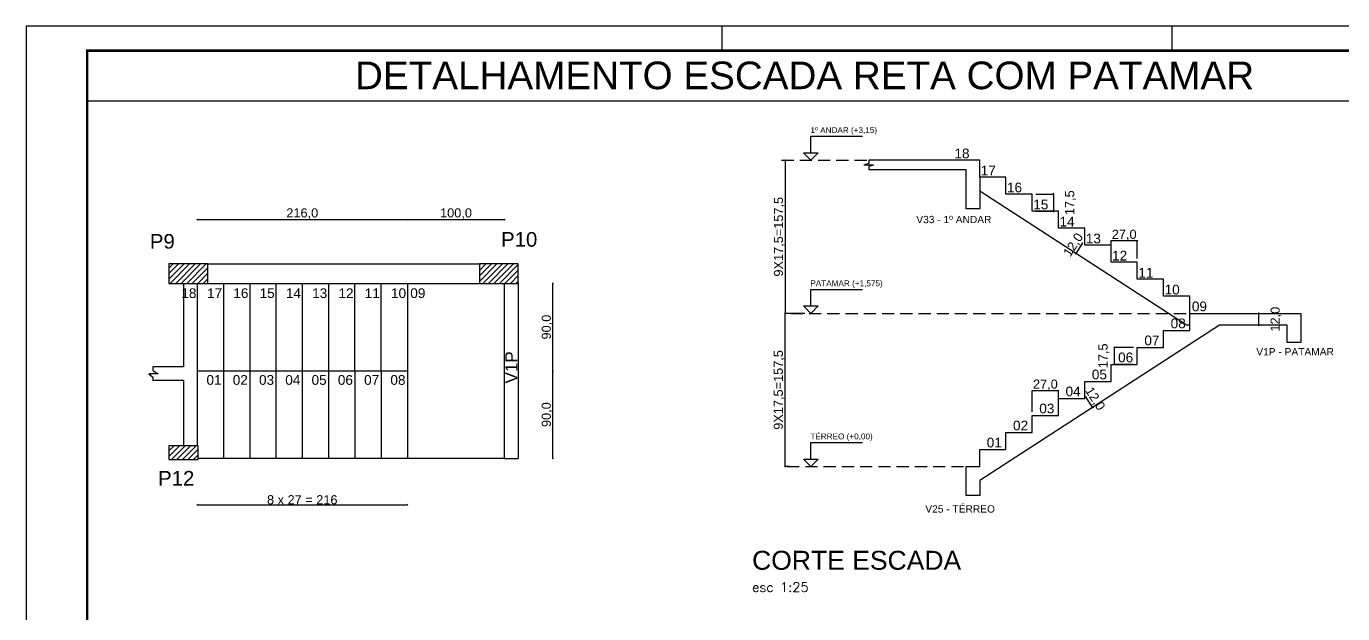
# Model space of a CAD drawing. Header units: millimetres. Extents: x 347 to 1066, y -68 to -9.
# Drawn here: x 527.6 to 581.7, y -32.9 to -8.8 of the extents above; entities that cross this region are included whole.
import ezdxf

# ---------------------------------------------------------------- set-up
doc = ezdxf.new("R2010")
doc.units = ezdxf.units.MM
doc.linetypes.add('TRAZO_HUECO', pattern=[0.75, 0.5, -0.25])
for name, color, linetype in [('01 - Detalhe', 1, 'Continuous'), ('ARQ-FOLHA', 7, 'Continuous'), ('ARQ-TEXTO4', 1, 'Continuous'), ('COTA CYPE', 31, 'Continuous')]:
    doc.layers.add(name, color=color, linetype=linetype)
doc.styles.add('ROMANS', font='romans.shx')
doc.styles.get("Standard").update_dxf_attribs({"font": 'arial.ttf'})
doc.dimstyles.new('Copy of 1-50', dxfattribs={"dimscale": 0.05, "dimtxt": 7.5, "dimasz": 0.8, "dimexe": 0.1, "dimexo": 0.2, "dimgap": 0.3, "dimtad": 1, "dimdec": 1, "dimlfac": 25, "dimzin": 1, "dimtxsty": 'Standard', "dimblk": 'OBLIQUE', "dimcen": 10, "dimdle": 0.1, "dimclrd": 7, "dimclre": 8, "dimclrt": 256, "dimadec": 0, "dimazin": 2, "dimtfac": 1, "dimtdec": 1, "dimtmove": 2, "dimatfit": 0, "dimldrblk": 'OBLIQUE', "dimfxl": 0, "dimlwd": -1, "dimlwe": -1, "dimarcsym": 0})

# ---------------------------------------------------------------- blocks, each defined once
blk = doc.blocks.new('FOLHA A1')
at = {"layer": 'ARQ-FOLHA'}
for p, q in [((841, 0), (0, 0)), ((0, 0), (0, -594)), ((286, -10), (286, 0)), ((471, -10), (471, 0))]:
    blk.add_line(p, q, dxfattribs=at)
at = {"layer": 'ARQ-FOLHA', "const_width": 1}
blk.add_lwpolyline([(25, -10), (25, -584), (831, -584), (831, -10), (25, -10)], dxfattribs=at)
blk = doc.blocks.new('_OBLIQUE')
at = {"color": 0, "linetype": 'ByBlock'}
blk.add_line((-0.5, -0.5), (0.5, 0.5), dxfattribs=at)
blk = doc.blocks.new('*D365')
at = {"layer": 'COTA CYPE', "color": 8}
for p, q in [((558.784, -14.283), (558.768, -14.283)), ((559.584, -20.583), (558.768, -20.583))]:
    blk.add_line(p, q, dxfattribs=at)
at = {"layer": 'COTA CYPE', "color": 7}
blk.add_line((558.773, -14.278), (558.773, -20.588), dxfattribs=at)
at = {"layer": 'Defpoints', "color": 0}
for p in [(558.794, -14.283), (558.773, -20.583), (559.594, -20.583)]:
    blk.add_point(p, dxfattribs=at)
at = {"layer": 'COTA CYPE', "color": 7, "xscale": 0.04000000000000001, "yscale": 0.04000000000000001, "zscale": 0.04000000000000001}
for p, rotation in [((558.773, -14.283), 90), ((558.773, -20.583), 270)]:
    blk.add_blockref('_OBLIQUE', p, dxfattribs=dict(at, rotation=rotation))
at = {"layer": 'COTA CYPE', "insert": (558.533, -17.433), "char_height": 0.375, "attachment_point": 5, "rotation": 90}
blk.add_mtext('9X17,5=157,5', dxfattribs=at)
blk = doc.blocks.new('*D366')
at = {"layer": 'COTA CYPE', "color": 8}
for p, q in [((558.947, -20.583), (558.761, -20.583)), ((558.947, -26.883), (558.761, -26.883))]:
    blk.add_line(p, q, dxfattribs=at)
at = {"layer": 'COTA CYPE', "color": 7}
blk.add_line((558.766, -20.578), (558.766, -26.888), dxfattribs=at)
at = {"layer": 'Defpoints', "color": 0}
for p in [(558.957, -20.583), (558.766, -26.883), (558.957, -26.883)]:
    blk.add_point(p, dxfattribs=at)
at = {"layer": 'COTA CYPE', "color": 7, "xscale": 0.04000000000000001, "yscale": 0.04000000000000001, "zscale": 0.04000000000000001}
for p, rotation in [((558.766, -20.583), 90), ((558.766, -26.883), 270)]:
    blk.add_blockref('_OBLIQUE', p, dxfattribs=dict(at, rotation=rotation))
at = {"layer": 'COTA CYPE', "insert": (558.526, -23.733), "char_height": 0.375, "attachment_point": 5, "rotation": 90}
blk.add_mtext('9X17,5=157,5', dxfattribs=at)
blk = doc.blocks.new('*D367')
at = {"layer": 'COTA CYPE', "color": 7}
for p, q in [((571.152, -24.042), (571.13, -24.008)), ((571.413, -24.445), (571.152, -24.042)), ((571.413, -24.445), (571.435, -24.478))]:
    blk.add_line(p, q, dxfattribs=at)
at = {"layer": 'COTA CYPE', "color": 8}
for p, q in [((571.149, -24.044), (571.156, -24.039)), ((571.41, -24.447), (571.417, -24.442))]:
    blk.add_line(p, q, dxfattribs=at)
at = {"layer": 'Defpoints', "color": 0}
for p in [(571.08, -24.088), (571.152, -24.042), (571.341, -24.491)]:
    blk.add_point(p, dxfattribs=at)
at = {"layer": 'COTA CYPE', "color": 7, "xscale": 0.04000000000000001, "yscale": 0.04000000000000001, "zscale": 0.04000000000000001}
for p, rotation in [((571.152, -24.042), 302.9492151165979), ((571.413, -24.445), 122.9492151165979)]:
    blk.add_blockref('_OBLIQUE', p, dxfattribs=dict(at, rotation=rotation))
at = {"layer": 'COTA CYPE', "insert": (571.495, -24.106), "char_height": 0.375, "attachment_point": 5, "rotation": 302.9492}
blk.add_mtext('12,0', dxfattribs=at)
blk = doc.blocks.new('*D374')
at = {"layer": 'COTA CYPE', "color": 8}
for p, q in [((573.099, -21.983), (572.294, -21.983)), ((573.099, -22.683), (572.294, -22.683))]:
    blk.add_line(p, q, dxfattribs=at)
at = {"layer": 'COTA CYPE', "color": 7}
blk.add_line((572.299, -21.978), (572.299, -22.688), dxfattribs=at)
at = {"layer": 'Defpoints', "color": 0}
for p in [(573.249, -21.983), (572.299, -22.683), (573.249, -22.683)]:
    blk.add_point(p, dxfattribs=at)
at = {"layer": 'COTA CYPE', "color": 7, "xscale": 0.04000000000000001, "yscale": 0.04000000000000001, "zscale": 0.04000000000000001}
for p, rotation in [((572.299, -21.983), 90), ((572.299, -22.683), 270)]:
    blk.add_blockref('_OBLIQUE', p, dxfattribs=dict(at, rotation=rotation))
at = {"layer": 'COTA CYPE', "insert": (571.876, -22.333), "char_height": 0.375, "attachment_point": 5, "rotation": 90}
blk.add_mtext('17,5', dxfattribs=at)
blk = doc.blocks.new('*D375')
at = {"layer": 'COTA CYPE', "color": 7}
blk.add_line((570.014, -23.769), (568.924, -23.769), dxfattribs=at)
at = {"layer": 'COTA CYPE', "color": 8}
for p, q in [((568.929, -24.633), (568.929, -23.764)), ((570.009, -24.633), (570.009, -23.764))]:
    blk.add_line(p, q, dxfattribs=at)
at = {"layer": 'Defpoints', "color": 0}
for p in [(568.929, -23.769), (568.929, -24.783), (570.009, -24.783)]:
    blk.add_point(p, dxfattribs=at)
at = {"layer": 'COTA CYPE', "color": 7, "xscale": 0.04000000000000001, "yscale": 0.04000000000000001, "zscale": 0.04000000000000001, "rotation": 180}
blk.add_blockref('_OBLIQUE', (568.929, -23.769), dxfattribs=at)
at = {"layer": 'COTA CYPE', "color": 7, "xscale": 0.04000000000000001, "yscale": 0.04000000000000001, "zscale": 0.04000000000000001}
blk.add_blockref('_OBLIQUE', (570.009, -23.769), dxfattribs=at)
at = {"layer": 'COTA CYPE', "insert": (569.469, -23.528), "char_height": 0.375, "attachment_point": 5}
blk.add_mtext('27,0', dxfattribs=at)
blk = doc.blocks.new('*D376')
at = {"layer": 'COTA CYPE', "color": 7}
for p, q in [((578.247, -20.583), (578.247, -20.543)), ((578.247, -21.063), (578.247, -20.583)), ((578.247, -21.063), (578.247, -21.103))]:
    blk.add_line(p, q, dxfattribs=at)
at = {"layer": 'COTA CYPE', "color": 8}
for p, q in [((578.243, -20.583), (578.252, -20.583)), ((578.243, -21.063), (578.252, -21.063))]:
    blk.add_line(p, q, dxfattribs=at)
at = {"layer": 'Defpoints', "color": 0}
for p in [(578.02, -20.583), (578.02, -21.063), (578.247, -20.583)]:
    blk.add_point(p, dxfattribs=at)
at = {"layer": 'COTA CYPE', "color": 7, "xscale": 0.04000000000000001, "yscale": 0.04000000000000001, "zscale": 0.04000000000000001}
for p, rotation in [((578.247, -20.583), 270), ((578.247, -21.063), 90)]:
    blk.add_blockref('_OBLIQUE', p, dxfattribs=dict(at, rotation=rotation))
at = {"layer": 'COTA CYPE', "insert": (578.95, -20.823), "char_height": 0.375, "attachment_point": 5, "rotation": 90}
blk.add_mtext('12,0', dxfattribs=at)
blk = doc.blocks.new('*D368')
at = {"layer": 'COTA CYPE', "color": 7}
for p, q in [((570.982, -17.713), (570.72, -18.116)), ((570.982, -17.713), (571.003, -17.679)), ((570.72, -18.116), (570.699, -18.149))]:
    blk.add_line(p, q, dxfattribs=at)
at = {"layer": 'COTA CYPE', "color": 8}
for p, q in [((570.985, -17.715), (570.977, -17.71)), ((570.724, -18.118), (570.716, -18.113))]:
    blk.add_line(p, q, dxfattribs=at)
at = {"layer": 'Defpoints', "color": 0}
for p in [(571.089, -17.783), (570.72, -18.116), (570.828, -18.186)]:
    blk.add_point(p, dxfattribs=at)
at = {"layer": 'COTA CYPE', "color": 7, "xscale": 0.04000000000000001, "yscale": 0.04000000000000001, "zscale": 0.04000000000000001}
for p, rotation in [((570.982, -17.713), 237.0507848837532), ((570.72, -18.116), 57.05078488375321)]:
    blk.add_blockref('_OBLIQUE', p, dxfattribs=dict(at, rotation=rotation))
at = {"layer": 'COTA CYPE', "insert": (570.639, -17.777), "char_height": 0.375, "attachment_point": 5, "rotation": 57.0508}
blk.add_mtext('12,0', dxfattribs=at)
blk = doc.blocks.new('*D377')
at = {"layer": 'COTA CYPE', "color": 7}
blk.add_line((573.254, -17.607), (572.164, -17.607), dxfattribs=at)
at = {"layer": 'COTA CYPE', "color": 8}
for p, q in [((572.169, -18.333), (572.169, -17.602)), ((573.249, -18.333), (573.249, -17.602))]:
    blk.add_line(p, q, dxfattribs=at)
at = {"layer": 'Defpoints', "color": 0}
for p in [(572.169, -17.607), (572.169, -18.483), (573.249, -18.483)]:
    blk.add_point(p, dxfattribs=at)
at = {"layer": 'COTA CYPE', "color": 7, "xscale": 0.04000000000000001, "yscale": 0.04000000000000001, "zscale": 0.04000000000000001, "rotation": 180}
blk.add_blockref('_OBLIQUE', (572.169, -17.607), dxfattribs=at)
at = {"layer": 'COTA CYPE', "color": 7, "xscale": 0.04000000000000001, "yscale": 0.04000000000000001, "zscale": 0.04000000000000001}
blk.add_blockref('_OBLIQUE', (573.249, -17.607), dxfattribs=at)
at = {"layer": 'COTA CYPE', "insert": (572.709, -17.367), "char_height": 0.375, "attachment_point": 5}
blk.add_mtext('27,0', dxfattribs=at)
blk = doc.blocks.new('*D378')
at = {"layer": 'COTA CYPE', "color": 8}
for p, q in [((569.079, -15.683), (569.804, -15.683)), ((569.079, -16.383), (569.804, -16.383))]:
    blk.add_line(p, q, dxfattribs=at)
at = {"layer": 'COTA CYPE', "color": 7}
for p, q in [((569.799, -15.683), (569.799, -15.643)), ((569.799, -15.683), (569.799, -16.383)), ((569.799, -16.383), (569.799, -16.423))]:
    blk.add_line(p, q, dxfattribs=at)
at = {"layer": 'Defpoints', "color": 0}
for p in [(568.929, -15.683), (568.929, -16.383), (569.799, -16.383)]:
    blk.add_point(p, dxfattribs=at)
at = {"layer": 'COTA CYPE', "color": 7, "xscale": 0.04000000000000001, "yscale": 0.04000000000000001, "zscale": 0.04000000000000001}
for p, rotation in [((569.799, -15.683), 270), ((569.799, -16.383), 90)]:
    blk.add_blockref('_OBLIQUE', p, dxfattribs=dict(at, rotation=rotation))
at = {"layer": 'COTA CYPE', "insert": (570.502, -16.033), "char_height": 0.375, "attachment_point": 5, "rotation": 90}
blk.add_mtext('17,5', dxfattribs=at)
blk = doc.blocks.new('*D379')
at = {"layer": 'COTA CYPE', "color": 7}
blk.add_line((534.597, -28.459), (543.247, -28.459), dxfattribs=at)
at = {"layer": 'COTA CYPE', "color": 8}
for p, q in [((534.602, -28.455), (534.602, -28.464)), ((543.242, -28.455), (543.242, -28.464))]:
    blk.add_line(p, q, dxfattribs=at)
at = {"layer": 'Defpoints', "color": 0}
for p in [(534.602, -25.193), (543.242, -25.193), (543.242, -28.459)]:
    blk.add_point(p, dxfattribs=at)
at = {"layer": 'COTA CYPE', "color": 7, "xscale": 0.04000000000000001, "yscale": 0.04000000000000001, "zscale": 0.04000000000000001, "rotation": 180}
blk.add_blockref('_OBLIQUE', (534.602, -28.459), dxfattribs=at)
at = {"layer": 'COTA CYPE', "color": 7, "xscale": 0.04000000000000001, "yscale": 0.04000000000000001, "zscale": 0.04000000000000001}
blk.add_blockref('_OBLIQUE', (543.242, -28.459), dxfattribs=at)
at = {"layer": 'COTA CYPE', "insert": (538.922, -28.253), "char_height": 0.375, "attachment_point": 5}
blk.add_mtext('8 x 27 = 216', dxfattribs=at)
blk = doc.blocks.new('*D380')
at = {"layer": 'COTA CYPE', "color": 8}
for p, q in [((549.224, -22.949), (549.233, -22.949)), ((549.224, -26.549), (549.233, -26.549))]:
    blk.add_line(p, q, dxfattribs=at)
at = {"layer": 'COTA CYPE', "color": 7}
blk.add_line((549.228, -26.554), (549.228, -22.944), dxfattribs=at)
at = {"layer": 'Defpoints', "color": 0}
for p in [(543.242, -22.949), (549.228, -22.949), (543.242, -26.549)]:
    blk.add_point(p, dxfattribs=at)
at = {"layer": 'COTA CYPE', "color": 7, "xscale": 0.04000000000000001, "yscale": 0.04000000000000001, "zscale": 0.04000000000000001}
for p, rotation in [((549.228, -22.949), 90), ((549.228, -26.549), 270)]:
    blk.add_blockref('_OBLIQUE', p, dxfattribs=dict(at, rotation=rotation))
at = {"layer": 'COTA CYPE', "insert": (548.988, -24.749), "char_height": 0.375, "attachment_point": 5, "rotation": 90}
blk.add_mtext('90,0', dxfattribs=at)
blk = doc.blocks.new('*D381')
at = {"layer": 'COTA CYPE', "color": 8}
for p, q in [((549.224, -19.349), (549.233, -19.349)), ((549.224, -22.949), (549.233, -22.949))]:
    blk.add_line(p, q, dxfattribs=at)
at = {"layer": 'COTA CYPE', "color": 7}
blk.add_line((549.228, -22.954), (549.228, -19.344), dxfattribs=at)
at = {"layer": 'Defpoints', "color": 0}
for p in [(547.255, -19.349), (549.228, -19.349), (543.242, -22.949)]:
    blk.add_point(p, dxfattribs=at)
at = {"layer": 'COTA CYPE', "color": 7, "xscale": 0.04000000000000001, "yscale": 0.04000000000000001, "zscale": 0.04000000000000001}
for p, rotation in [((549.228, -19.349), 90), ((549.228, -22.949), 270)]:
    blk.add_blockref('_OBLIQUE', p, dxfattribs=dict(at, rotation=rotation))
at = {"layer": 'COTA CYPE', "insert": (548.988, -21.149), "char_height": 0.375, "attachment_point": 5, "rotation": 90}
blk.add_mtext('90,0', dxfattribs=at)
blk = doc.blocks.new('*D373')
at = {"layer": 'COTA CYPE', "color": 7}
blk.add_line((534.597, -16.725), (543.247, -16.725), dxfattribs=at)
at = {"layer": 'COTA CYPE', "color": 8}
for p, q in [((534.602, -16.729), (534.602, -16.72)), ((543.242, -16.729), (543.242, -16.72))]:
    blk.add_line(p, q, dxfattribs=at)
at = {"layer": 'Defpoints', "color": 0}
for p in [(543.242, -16.725), (534.602, -21.149), (543.242, -21.149)]:
    blk.add_point(p, dxfattribs=at)
at = {"layer": 'COTA CYPE', "color": 7, "xscale": 0.04000000000000001, "yscale": 0.04000000000000001, "zscale": 0.04000000000000001, "rotation": 180}
blk.add_blockref('_OBLIQUE', (534.602, -16.725), dxfattribs=at)
at = {"layer": 'COTA CYPE', "color": 7, "xscale": 0.04000000000000001, "yscale": 0.04000000000000001, "zscale": 0.04000000000000001}
blk.add_blockref('_OBLIQUE', (543.242, -16.725), dxfattribs=at)
at = {"layer": 'COTA CYPE', "insert": (538.922, -16.485), "char_height": 0.375, "attachment_point": 5}
blk.add_mtext('216,0', dxfattribs=at)
blk = doc.blocks.new('*D382')
at = {"layer": 'COTA CYPE', "color": 7}
blk.add_line((543.237, -16.725), (547.247, -16.725), dxfattribs=at)
at = {"layer": 'COTA CYPE', "color": 8}
for p, q in [((543.242, -16.729), (543.242, -16.72)), ((547.242, -16.729), (547.242, -16.72))]:
    blk.add_line(p, q, dxfattribs=at)
at = {"layer": 'Defpoints', "color": 0}
for p in [(547.242, -16.725), (547.242, -19.349), (543.242, -21.149)]:
    blk.add_point(p, dxfattribs=at)
at = {"layer": 'COTA CYPE', "color": 7, "xscale": 0.04000000000000001, "yscale": 0.04000000000000001, "zscale": 0.04000000000000001, "rotation": 180}
blk.add_blockref('_OBLIQUE', (543.242, -16.725), dxfattribs=at)
at = {"layer": 'COTA CYPE', "color": 7, "xscale": 0.04000000000000001, "yscale": 0.04000000000000001, "zscale": 0.04000000000000001}
blk.add_blockref('_OBLIQUE', (547.242, -16.725), dxfattribs=at)
at = {"layer": 'COTA CYPE', "insert": (545.242, -16.485), "char_height": 0.375, "attachment_point": 5}
blk.add_mtext('100,0', dxfattribs=at)

msp = doc.modelspace()

# ---------------------------------------------------------------- linework, layer by layer
for p, q in [((530.079, -11.8348), (587.9527, -11.8348)), ((559.8253, -13.9755), (559.8253, -13.2955)), ((559.8253, -13.2955), (561.9486, -13.2955)), ((559.8253, -14.2827), (559.5259, -13.9755)), ((559.5259, -13.9755), (560.1247, -13.9755)), ((559.8253, -14.2827), (560.1247, -13.9755)), ((562.2092, -14.4227), (562.0092, -14.4827)), ((562.4092, -14.4827), (562.0092, -14.4827)), ((566.7692, -14.2827), (562.2092, -14.2827)), ((562.2092, -14.2827), (562.2092, -14.4227)), ((562.4092, -14.4827), (562.2092, -14.5427)), ((562.2092, -14.5427), (562.2092, -14.6827)), ((566.7692, -14.9827), (566.7692, -14.2827)), ((566.2092, -14.6827), (562.2092, -14.6827)), ((575.2673, -21.0627), (566.7692, -15.5547)), ((535.042, -18.5491), (546.242, -18.5491)), ((534.042, -19.3491), (534.042, -22.7891)), ((534.602, -19.3491), (534.602, -26.0291)), ((535.042, -19.3491), (546.242, -19.3491)), ((535.682, -19.3491), (535.682, -26.5491)), ((536.762, -19.3491), (536.762, -26.5491)), ((537.842, -19.3491), (537.842, -26.5491)), ((538.922, -19.3491), (538.922, -26.5491)), ((540.002, -19.3491), (540.002, -26.5491)), ((541.082, -22.9491), (541.082, -19.3491)), ((542.162, -22.9491), (542.162, -19.3491)), ((543.242, -19.3491), (543.242, -26.5491)), ((547.242, -26.5491), (547.242, -19.3491)), ((547.802, -19.3491), (547.802, -26.5491)), ((559.8253, -20.2755), (559.8253, -19.5955)), ((559.8253, -19.5955), (561.9486, -19.5955)), ((559.8253, -20.5827), (559.5259, -20.2755)), ((559.5259, -20.2755), (560.1247, -20.2755)), ((559.8253, -20.5827), (560.1247, -20.2755)), ((576.6312, -21.0627), (566.7692, -27.4547)), ((575.4092, -21.0627), (575.2673, -21.0627)), ((575.4166, -20.5827), (579.9692, -20.5827)), ((579.4092, -21.0627), (576.6312, -21.0627)), ((579.4092, -21.7827), (579.4092, -21.0627)), ((579.9692, -20.5827), (579.9692, -21.7827)), ((579.9692, -21.7827), (579.4092, -21.7827)), ((534.042, -22.7891), (532.7841, -22.7891)), ((534.602, -22.9491), (543.242, -22.9491)), ((541.082, -22.9491), (541.082, -26.5491)), ((542.162, -22.9491), (542.162, -26.5491)), ((534.042, -23.3491), (532.7841, -23.3491)), ((534.042, -23.3491), (534.042, -26.0291)), ((559.8253, -26.5755), (559.8253, -25.8955)), ((559.8253, -25.8955), (561.9486, -25.8955)), ((547.242, -26.5491), (534.642, -26.5491)), ((547.242, -26.5491), (547.802, -26.5491)), ((559.8253, -26.8827), (559.5259, -26.5755)), ((559.5259, -26.5755), (560.1247, -26.5755)), ((559.8253, -26.8827), (560.1247, -26.5755)), ((566.2092, -28.0827), (566.2092, -26.8827)), ((566.7692, -27.4547), (566.7692, -28.0827)), ((566.7692, -28.0827), (566.2092, -28.0827))]:
    msp.add_line(p, q)
at = {"linetype": 'TRAZO_HUECO'}
for p, q in [((558.6256, -14.2827), (562.2092, -14.2827)), ((559.0046, -20.5827), (575.4166, -20.5827)), ((558.8541, -26.8827), (566.2092, -26.8827))]:
    msp.add_line(p, q, dxfattribs=at)
at = {"linetype": 'Continuous'}
for p, q in [((533.442, -18.7207), (533.6135, -18.5491)), ((533.442, -18.9469), (533.8398, -18.5491)), ((533.442, -19.1732), (534.066, -18.5491)), ((533.4923, -19.3491), (534.2923, -18.5491)), ((533.7186, -19.3491), (534.5186, -18.5491)), ((533.9449, -19.3491), (534.7449, -18.5491)), ((534.1711, -19.3491), (534.9711, -18.5491)), ((534.3974, -19.3491), (535.042, -18.7046)), ((534.6237, -19.3491), (535.042, -18.9308)), ((546.202, -18.592), (546.2448, -18.5491)), ((546.202, -18.8183), (546.4711, -18.5491)), ((546.202, -19.0446), (546.6974, -18.5491)), ((546.202, -19.2708), (546.9237, -18.5491)), ((546.3499, -19.3491), (547.1499, -18.5491)), ((546.5762, -19.3491), (547.3762, -18.5491)), ((546.8025, -19.3491), (547.6025, -18.5491)), ((547.0288, -19.3491), (547.802, -18.5759)), ((547.255, -19.3491), (547.802, -18.8022)), ((534.85, -19.3491), (535.042, -19.1571)), ((547.4813, -19.3491), (547.802, -19.0285)), ((547.7076, -19.3491), (547.802, -19.2548)), ((533.442, -26.2395), (533.6523, -26.0291)), ((533.442, -26.4658), (533.8786, -26.0291)), ((533.5449, -26.5891), (534.1049, -26.0291)), ((533.7711, -26.5891), (534.3311, -26.0291)), ((533.9974, -26.5891), (534.5574, -26.0291)), ((534.2237, -26.5891), (534.642, -26.1708)), ((534.45, -26.5891), (534.642, -26.3971))]:
    msp.add_line(p, q, dxfattribs=at)
for points in [[(566.7692, -14.9773), (566.7692, -16.2827), (566.2092, -16.2827), (566.2092, -14.6827)], [(575.4092, -20.5827), (575.4092, -19.8827), (574.3292, -19.8827), (574.3292, -19.1827), (573.2492, -19.1827), (573.2492, -18.4827), (572.1692, -18.4827), (572.1692, -17.7827), (571.0892, -17.7827), (571.0892, -17.0827), (570.0092, -17.0827), (570.0092, -16.3827), (568.9292, -16.3827), (568.9292, -15.6827), (567.8492, -15.6827), (567.8492, -14.9827), (566.7692, -14.9827)], [(566.7692, -26.8827), (566.7692, -26.1827), (567.8492, -26.1827), (567.8492, -25.4827), (568.9292, -25.4827), (568.9292, -24.7827), (570.0092, -24.7827), (570.0092, -24.0827), (571.0892, -24.0827), (571.0892, -23.3827), (572.1692, -23.3827), (572.1692, -22.6827), (573.2492, -22.6827), (573.2492, -21.9827), (574.3292, -21.9827), (574.3292, -21.2827), (575.4092, -21.2827), (575.4092, -20.5827), (575.4166, -20.5827)], [(532.7841, -22.7891), (532.7841, -22.9296), (533.0038, -23.0691), (532.6155, -23.0691), (532.7841, -23.2049), (532.7841, -23.3491)], [(566.2092, -26.8827), (566.7692, -26.8827)]]:
    msp.add_lwpolyline(points)
for points in [[(533.442, -19.3491), (535.042, -19.3491), (535.042, -18.5491), (533.442, -18.5491), (533.442, -19.3491)], [(546.202, -19.3491), (547.802, -19.3491), (547.802, -18.5491), (546.202, -18.5491), (546.202, -19.3491)], [(533.442, -26.5891), (534.642, -26.5891), (534.642, -26.0291), (533.442, -26.0291), (533.442, -26.5891)]]:
    msp.add_lwpolyline(points, close=True)

# ---------------------------------------------------------------- block references
at = {"layer": 'ARQ-FOLHA', "xscale": 0.1, "yscale": 0.1, "zscale": 0.1}
msp.add_blockref('FOLHA A1', (527.579, -8.7761), dxfattribs=at)

# ---------------------------------------------------------------- texts
for s, p in [('1º ANDAR (+3,15)', (559.8106, -13.1663)), ('PATAMAR (+1,575)', (559.8106, -19.4663)), ('TÉRREO (+0,00)', (559.8106, -25.7663))]:
    msp.add_text(s, height=0.24).set_placement(p)
for s, width, gutter_width, heights, insert, char_height, attachment_point in [('DETALHAMENTO ESCADA RETA COM PATAMAR', 38.414116, 40.5903, [6.3938], (541.0918, -10.2261), 1.136529, 1), ('{\\C2;18}', 0.924907, 50, [0], (566.3522, -14.2112), 0.4, 9), ('{\\C2;17}', 0.924907, 50, [0], (567.4322, -14.9112), 0.4, 9), ('{\\C2;16}', 0.924907, 50, [0], (568.5122, -15.6112), 0.4, 9), ('{\\C2;15}', 0.924907, 50, [0], (569.5922, -16.3112), 0.4, 9), ('{\\C2;V33 - 1º ANDAR}', 3.846796, 37.5, [0.657], (567.2518, -16.8778), 0.3, 9), ('{\\C2;14}', 0.924907, 50, [0], (570.6722, -17.0112), 0.4, 9), ('{\\H2x;\\C2;P9}', 6.358582, 50, [0], (532.6575, -17.9295), 0.3, 7), ('{\\H2x;\\C2;P10}', 6.358582, 50, [0], (547.0935, -17.8498), 0.3, 7), ('{\\C2;13}', 0.924907, 50, [0], (571.7522, -17.7112), 0.4, 9), ('{\\C2;12}', 0.924907, 50, [0], (572.8322, -18.4112), 0.4, 9), ('{\\C2;11}', 0.924907, 50, [0], (573.9122, -19.1112), 0.4, 9), ('{\\C2;10}', 0.924907, 50, [0], (574.9922, -19.8112), 0.4, 9), ('{\\C2;09}', 0.924907, 50, [0], (576.1124, -20.5022), 0.4, 9), ('{\\C2;08}', 0.924907, 50, [0], (575.2404, -21.2022), 0.4, 9), ('{\\C2;07}', 0.924907, 50, [0], (574.1604, -21.9022), 0.4, 9), ('{\\C2;V1P - PATAMAR}', 3.306106, 37.5, [0], (581.3313, -22.3122), 0.3, 9), ('{\\C2;06}', 0.924907, 50, [0], (573.0804, -22.6022), 0.4, 9), ('{\\C2;05}', 0.924907, 50, [0], (572.0004, -23.3022), 0.4, 9), ('{\\C2;04}', 0.924907, 50, [0], (570.9204, -24.0022), 0.4, 9), ('{\\C2;03}', 0.924907, 50, [0], (569.8404, -24.7022), 0.4, 9), ('{\\C2;02}', 0.924907, 50, [0], (568.7604, -25.4022), 0.4, 9), ('{\\C2;01}', 0.924907, 50, [0], (567.6804, -26.1022), 0.4, 9), ('\\pt3.6;{\\H2x;\\C2;P12}', 6.358582, 50, [0], (532.9946, -27.6652), 0.3, 7), ('{\\C2;V25 - TÉRREO}', 5.54504, 37.5, [0.5544], (564.534, -28.7837), 0.3, 7)]:
    msp.add_mtext_dynamic_manual_height_columns(s, width=width, gutter_width=gutter_width, heights=heights, dxfattribs=dict(insert=insert, char_height=char_height, attachment_point=attachment_point))
at = {"insert": (547.7698, -23.4689), "char_height": 0.251123, "attachment_point": 7, "rotation": 90}
msp.add_mtext_dynamic_manual_height_columns('{\\H2x;\\C2;V1P}', width=5.322614, gutter_width=41.8538, heights=[0], dxfattribs=at)
at = {"layer": '01 - Detalhe', "char_height": 0.4, "attachment_point": 4}
for s, insert in [('{\\C2;18}', (533.9506, -19.756)), ('{\\C2;17}', (535.0088, -19.756)), ('{\\C2;16}', (536.0888, -19.756)), ('{\\C2;15}', (537.1688, -19.756)), ('{\\C2;14}', (538.2488, -19.756)), ('{\\C2;13}', (539.3288, -19.756)), ('{\\C2;12}', (540.4088, -19.756)), ('{\\C2;11}', (541.4888, -19.756)), ('{\\C2;10}', (542.5688, -19.756)), ('{\\C2;09}', (543.363, -19.756)), ('{\\C2;01}', (534.9838, -23.3256)), ('{\\C2;02}', (536.0638, -23.3256)), ('{\\C2;03}', (537.1438, -23.3256)), ('{\\C2;04}', (538.2238, -23.3256)), ('{\\C2;05}', (539.3038, -23.3256)), ('{\\C2;06}', (540.3838, -23.3256)), ('{\\C2;07}', (541.4638, -23.3256)), ('{\\C2;08}', (542.5438, -23.3256))]:
    msp.add_mtext_dynamic_manual_height_columns(s, width=0.924907, gutter_width=50, heights=[0], dxfattribs=dict(at, insert=insert))
at = {"layer": 'ARQ-TEXTO4', "color": 31, "insert": (557.413, -30.351), "char_height": 0.39, "width": 29.650864, "attachment_point": 1, "style": 'ROMANS'}
msp.add_mtext('{\\fArial|b0|i0|c0|p34;\\H2x;\\C4;CORTE ESCADA\\P\\Fromans|c0;\\H0.50002x;\\C2;esc 1:25}', dxfattribs=at)

# ---------------------------------------------------------------- dimensions: what is measured, and where the dimension line sits
at = {"layer": 'COTA CYPE'}
for base, p1, p2, picture, middle in [((558.7731, -20.5827), (558.7945, -14.2827), (559.5945, -20.5827), '*D365', (558.5327, -17.4327)), ((558.7664, -26.8827), (558.9568, -20.5827), (558.9568, -26.8827), '*D366', (558.5261, -23.7327))]:
    dim = msp.add_linear_dim(base=base, p1=p1, p2=p2, angle=90, text='9X17,5=157,5', dimstyle='Copy of 1-50', dxfattribs=at)
    dim.commit()
    dim.dimension.update_dxf_attribs({"geometry": picture, "text_midpoint": middle})
for p1, p2, distance, override, picture, middle in [((568.9292, -15.6827), (568.9292, -16.3827), 0.8695, {"dimexo": 3, "dimfxl": 0.08, "dimfxlon": 0, "dimtfillclr": 1, "dimarcsym": 2}, '*D378', (570.5024, -16.0327)), ((571.0892, -17.7827), (570.8282, -18.1855), -0.1284, {"dimfxl": 0.08, "dimfxlon": 1, "dimtfillclr": 1, "dimarcsym": 2}, '*D368', (570.6388, -17.7767)), ((573.2492, -18.4827), (572.1692, -18.4827), -0.8753, {"dimexo": 3, "dimfxl": 0.08, "dimfxlon": 0, "dimtfillclr": 1, "dimarcsym": 2}, '*D377', (572.7092, -17.367)), ((578.0202, -21.0627), (578.0202, -20.5827), -0.2263, {"dimfxl": 0.08, "dimfxlon": 1, "dimtfillclr": 1, "dimarcsym": 2}, '*D376', (578.9501, -20.8227)), ((570.0092, -24.7827), (568.9292, -24.7827), -1.0139, {"dimexo": 3, "dimfxl": 0.08, "dimfxlon": 0, "dimtfillclr": 1, "dimarcsym": 2}, '*D375', (569.4692, -23.5284)), ((571.3414, -24.4913), (571.0804, -24.0885), -0.0856, {"dimfxl": 0.08, "dimfxlon": 1, "dimtfillclr": 1, "dimarcsym": 2}, '*D367', (571.4949, -24.1058))]:
    dim = msp.add_aligned_dim(p1=p1, p2=p2, distance=distance, dimstyle='Copy of 1-50', override=override, dxfattribs=at)
    dim.commit()
    dim.dimension.update_dxf_attribs({"geometry": picture, "text_midpoint": middle})
for base, p1, p2, picture, middle in [((543.242, -16.7249), (534.602, -21.1491), (543.242, -21.1491), '*D373', (538.922, -16.4845)), ((547.242, -16.7249), (543.242, -21.1491), (547.242, -19.3491), '*D382', (545.242, -16.4845))]:
    dim = msp.add_linear_dim(base=base, p1=p1, p2=p2, dimstyle='Copy of 1-50', override={"dimfxl": 0.08, "dimfxlon": 1, "dimtfillclr": 1, "dimarcsym": 2}, dxfattribs=at)
    dim.commit()
    dim.dimension.update_dxf_attribs({"geometry": picture, "text_midpoint": middle})
for base, p1, p2, picture, middle in [((549.2282, -19.3491), (543.242, -22.9491), (547.255, -19.3491), '*D381', (548.9878, -21.1491)), ((549.2282, -22.9491), (543.242, -26.5491), (543.242, -22.9491), '*D380', (548.9878, -24.7491))]:
    dim = msp.add_linear_dim(base=base, p1=p1, p2=p2, angle=90, dimstyle='Copy of 1-50', override={"dimfxl": 0.08, "dimfxlon": 1, "dimtfillclr": 1, "dimarcsym": 2}, dxfattribs=at)
    dim.commit()
    dim.dimension.update_dxf_attribs({"geometry": picture, "text_midpoint": middle})
dim = msp.add_linear_dim(base=(572.2992, -22.6827), p1=(573.2492, -21.9827), p2=(573.2492, -22.6827), angle=270, dimstyle='Copy of 1-50', override={"dimexo": 3, "dimfxl": 0.08, "dimfxlon": 0, "dimtfillclr": 1, "dimarcsym": 2}, dxfattribs=at)
dim.commit()
dim.dimension.update_dxf_attribs({"geometry": '*D374', "text_midpoint": (571.8757, -22.3327), "dimtype": 161})
dim = msp.add_linear_dim(base=(543.242, -28.4593), p1=(534.602, -25.1935), p2=(543.242, -25.1935), text='8 x 27 = 216', dimstyle='Copy of 1-50', override={"dimfxl": 0.08, "dimfxlon": 1, "dimtfillclr": 1, "dimarcsym": 2}, dxfattribs=at)
dim.commit()
dim.dimension.update_dxf_attribs({"geometry": '*D379', "text_midpoint": (538.922, -28.2529)})

doc.saveas('drawing.dxf')
